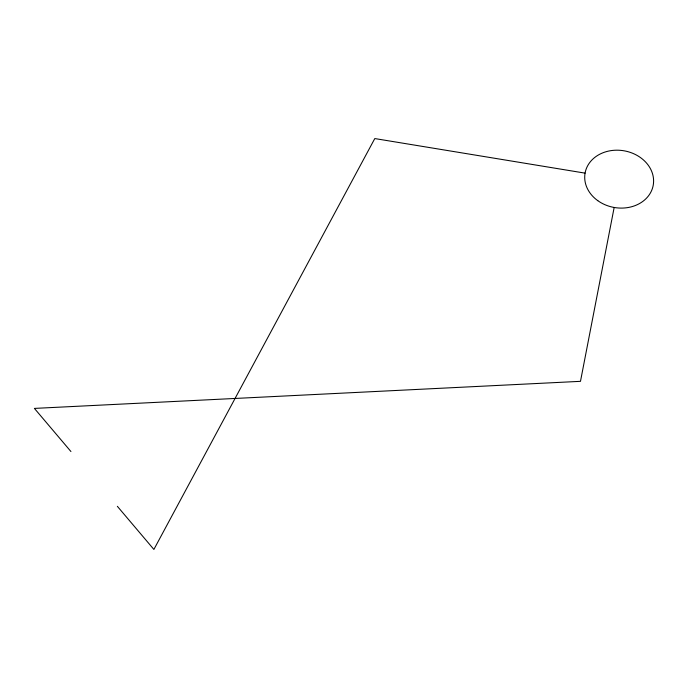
<?xml version="1.0" encoding="UTF-8"?>
<svg xmlns="http://www.w3.org/2000/svg" width="688" height="688" viewBox="0 0 688 688"><rect width="100%" height="100%" fill="white"/><g stroke="black" fill="none" stroke-linecap="round" stroke-linejoin="round"><path stroke-width="1.03" d="M614.16 207.466L580.483 381.333L34.4 408.405L70.933 451.526M585.067 173.135L374.788 138.563L153.888 549.437L117.356 506.316M597.786 200.664A34.606 28.758 10 0 0 653.239 185.158A34.606 28.758 10 0 0 606.438 151.609A34.606 28.758 10 0 0 597.786 200.664"/></g></svg>
